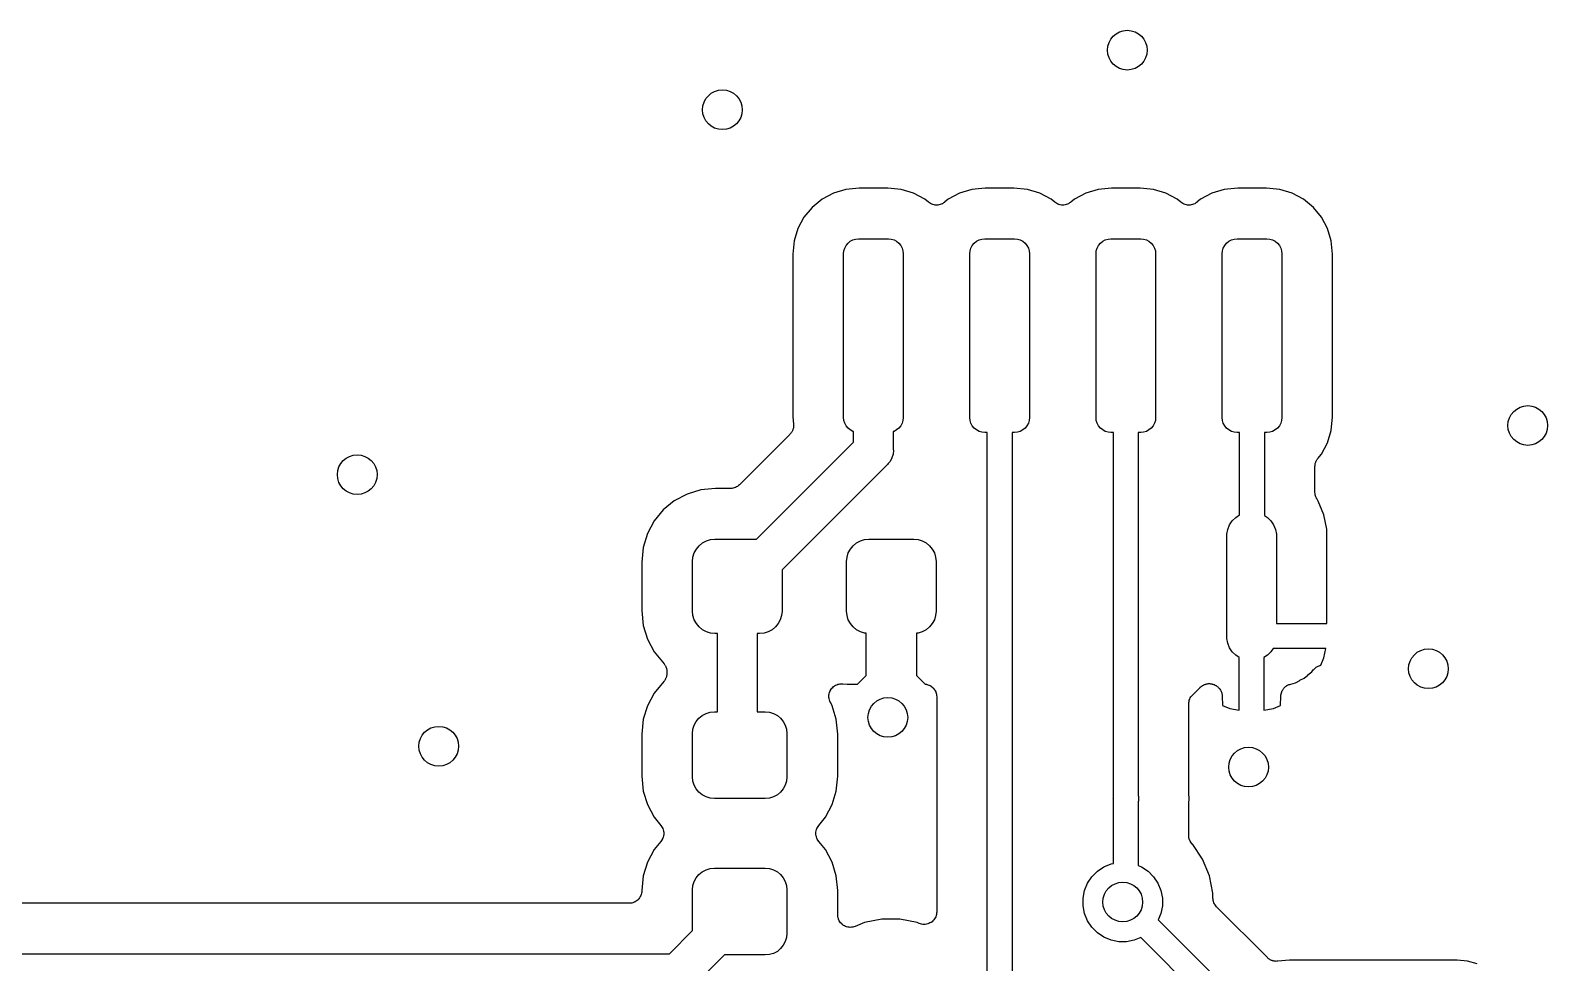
# Model space of a CAD drawing. Extents: x 103 to 213, y -152 to -90.
# Drawn here: x 164.41 to 179.68, y -133.49 to -124.1 of the extents above; entities that cross this region are included whole.
import ezdxf

# ---------------------------------------------------------------- set-up
doc = ezdxf.new("R2010")
doc.units = 0
doc.layers.add('BLACK', color=7, linetype='CONTINUOUS')

msp = doc.modelspace()

# ---------------------------------------------------------------- linework, layer by layer
at = {"layer": 'BLACK', "linetype": 'CONTINUOUS'}
for p, q in [((172.378, -125.801), (172.278, -125.883)), ((172.492, -125.74), (172.378, -125.801)), ((172.616, -125.702), (172.492, -125.74)), ((172.751, -125.689), (172.616, -125.702)), ((173.039, -125.689), (172.751, -125.689)), ((173.174, -125.702), (173.039, -125.689)), ((173.298, -125.74), (173.174, -125.702)), ((173.412, -125.801), (173.298, -125.74)), ((173.449, -125.832), (173.412, -125.801)), ((173.648, -125.801), (173.611, -125.832)), ((173.762, -125.74), (173.648, -125.801)), ((173.886, -125.702), (173.762, -125.74)), ((174.021, -125.689), (173.886, -125.702)), ((174.309, -125.689), (174.021, -125.689)), ((174.444, -125.702), (174.309, -125.689)), ((174.568, -125.74), (174.444, -125.702)), ((174.682, -125.801), (174.568, -125.74)), ((174.719, -125.832), (174.682, -125.801)), ((174.918, -125.801), (174.881, -125.832)), ((175.032, -125.74), (174.918, -125.801)), ((175.156, -125.702), (175.032, -125.74)), ((175.291, -125.689), (175.156, -125.702)), ((175.579, -125.689), (175.291, -125.689)), ((175.714, -125.702), (175.579, -125.689)), ((175.838, -125.74), (175.714, -125.702)), ((175.952, -125.801), (175.838, -125.74)), ((175.989, -125.832), (175.952, -125.801)), ((176.188, -125.801), (176.151, -125.832)), ((176.302, -125.74), (176.188, -125.801)), ((176.426, -125.702), (176.302, -125.74)), ((176.561, -125.689), (176.426, -125.702)), ((176.849, -125.689), (176.561, -125.689)), ((176.984, -125.702), (176.849, -125.689)), ((177.108, -125.74), (176.984, -125.702)), ((177.222, -125.801), (177.108, -125.74)), ((177.322, -125.883), (177.222, -125.801)), ((172.278, -125.883), (172.196, -125.983)), ((173.459, -125.838), (173.449, -125.832)), ((173.469, -125.845), (173.459, -125.838)), ((173.47, -125.845), (173.469, -125.845)), ((173.481, -125.85), (173.47, -125.845)), ((173.47, -125.845), (173.47, -125.845)), ((173.492, -125.855), (173.481, -125.85)), ((173.493, -125.855), (173.492, -125.855)), ((173.492, -125.855), (173.492, -125.855)), ((173.505, -125.857), (173.493, -125.855)), ((173.516, -125.86), (173.505, -125.857)), ((173.517, -125.86), (173.516, -125.86)), ((173.529, -125.86), (173.517, -125.86)), ((173.517, -125.86), (173.517, -125.86)), ((173.541, -125.86), (173.529, -125.86)), ((173.542, -125.86), (173.541, -125.86)), ((173.554, -125.858), (173.542, -125.86)), ((173.542, -125.86), (173.542, -125.86)), ((173.565, -125.855), (173.554, -125.858)), ((173.566, -125.855), (173.565, -125.855)), ((173.577, -125.851), (173.566, -125.855)), ((173.566, -125.855), (173.566, -125.855)), ((173.588, -125.846), (173.577, -125.851)), ((173.589, -125.846), (173.588, -125.846)), ((173.599, -125.839), (173.589, -125.846)), ((173.589, -125.846), (173.589, -125.846)), ((173.609, -125.833), (173.599, -125.839)), ((173.61, -125.832), (173.609, -125.833)), ((173.611, -125.832), (173.61, -125.832)), ((173.61, -125.832), (173.61, -125.832)), ((173.61, -125.832), (173.61, -125.832)), ((174.729, -125.838), (174.719, -125.832)), ((174.739, -125.845), (174.729, -125.838)), ((174.74, -125.845), (174.739, -125.845)), ((174.751, -125.85), (174.74, -125.845)), ((174.74, -125.845), (174.74, -125.845)), ((174.762, -125.855), (174.751, -125.85)), ((174.763, -125.855), (174.762, -125.855)), ((174.762, -125.855), (174.762, -125.855)), ((174.775, -125.857), (174.763, -125.855)), ((174.786, -125.86), (174.775, -125.857)), ((174.787, -125.86), (174.786, -125.86)), ((174.799, -125.86), (174.787, -125.86)), ((174.787, -125.86), (174.787, -125.86)), ((174.811, -125.86), (174.799, -125.86)), ((174.812, -125.86), (174.811, -125.86)), ((174.824, -125.858), (174.812, -125.86)), ((174.812, -125.86), (174.812, -125.86)), ((174.835, -125.855), (174.824, -125.858)), ((174.836, -125.855), (174.835, -125.855)), ((174.847, -125.851), (174.836, -125.855)), ((174.836, -125.855), (174.836, -125.855)), ((174.858, -125.846), (174.847, -125.851)), ((174.859, -125.846), (174.858, -125.846)), ((174.869, -125.839), (174.859, -125.846)), ((174.859, -125.846), (174.859, -125.846)), ((174.879, -125.833), (174.869, -125.839)), ((174.88, -125.832), (174.879, -125.833)), ((174.881, -125.832), (174.88, -125.832)), ((174.88, -125.832), (174.88, -125.832)), ((174.88, -125.832), (174.88, -125.832)), ((175.999, -125.838), (175.989, -125.832)), ((176.009, -125.845), (175.999, -125.838)), ((176.01, -125.845), (176.009, -125.845)), ((176.021, -125.85), (176.01, -125.845)), ((176.01, -125.845), (176.01, -125.845)), ((176.032, -125.855), (176.021, -125.85)), ((176.033, -125.855), (176.032, -125.855)), ((176.032, -125.855), (176.032, -125.855)), ((176.045, -125.857), (176.033, -125.855)), ((176.056, -125.86), (176.045, -125.857)), ((176.057, -125.86), (176.056, -125.86)), ((176.069, -125.86), (176.057, -125.86)), ((176.057, -125.86), (176.057, -125.86)), ((176.081, -125.86), (176.069, -125.86)), ((176.082, -125.86), (176.081, -125.86)), ((176.094, -125.858), (176.082, -125.86)), ((176.082, -125.86), (176.082, -125.86)), ((176.105, -125.855), (176.094, -125.858)), ((176.106, -125.855), (176.105, -125.855)), ((176.117, -125.851), (176.106, -125.855)), ((176.106, -125.855), (176.106, -125.855)), ((176.128, -125.846), (176.117, -125.851)), ((176.129, -125.846), (176.128, -125.846)), ((176.139, -125.839), (176.129, -125.846)), ((176.129, -125.846), (176.129, -125.846)), ((176.149, -125.833), (176.139, -125.839)), ((176.15, -125.832), (176.149, -125.833)), ((176.151, -125.832), (176.15, -125.832)), ((176.15, -125.832), (176.15, -125.832)), ((176.15, -125.832), (176.15, -125.832)), ((177.404, -125.983), (177.322, -125.883)), ((172.135, -126.097), (172.097, -126.221)), ((172.196, -125.983), (172.135, -126.097)), ((177.465, -126.097), (177.404, -125.983)), ((177.503, -126.221), (177.465, -126.097)), ((172.097, -126.221), (172.084, -126.356)), ((172.606, -126.293), (172.62, -126.267)), ((172.62, -126.267), (172.639, -126.244)), ((172.639, -126.244), (172.662, -126.225)), ((172.662, -126.225), (172.688, -126.211)), ((172.688, -126.211), (172.716, -126.203)), ((172.716, -126.203), (172.745, -126.2)), ((172.745, -126.2), (173.045, -126.2)), ((173.045, -126.2), (173.074, -126.203)), ((173.074, -126.203), (173.102, -126.211)), ((173.102, -126.211), (173.128, -126.225)), ((173.128, -126.225), (173.151, -126.244)), ((173.151, -126.244), (173.17, -126.267)), ((173.17, -126.267), (173.184, -126.293)), ((173.876, -126.293), (173.89, -126.267)), ((173.89, -126.267), (173.909, -126.244)), ((173.909, -126.244), (173.932, -126.225)), ((173.932, -126.225), (173.958, -126.211)), ((173.958, -126.211), (173.986, -126.203)), ((173.986, -126.203), (174.015, -126.2)), ((174.015, -126.2), (174.315, -126.2)), ((174.315, -126.2), (174.344, -126.203)), ((174.344, -126.203), (174.372, -126.211)), ((174.372, -126.211), (174.398, -126.225)), ((174.398, -126.225), (174.421, -126.244)), ((174.421, -126.244), (174.44, -126.267)), ((174.44, -126.267), (174.454, -126.293)), ((175.146, -126.293), (175.16, -126.267)), ((175.16, -126.267), (175.179, -126.244)), ((175.179, -126.244), (175.202, -126.225)), ((175.202, -126.225), (175.228, -126.211)), ((175.228, -126.211), (175.256, -126.203)), ((175.256, -126.203), (175.285, -126.2)), ((175.285, -126.2), (175.585, -126.2)), ((175.585, -126.2), (175.614, -126.203)), ((175.614, -126.203), (175.642, -126.211)), ((175.642, -126.211), (175.668, -126.225)), ((175.668, -126.225), (175.691, -126.244)), ((175.691, -126.244), (175.71, -126.267)), ((175.71, -126.267), (175.724, -126.293)), ((176.416, -126.293), (176.43, -126.267)), ((176.43, -126.267), (176.449, -126.244)), ((176.449, -126.244), (176.472, -126.225)), ((176.472, -126.225), (176.498, -126.211)), ((176.498, -126.211), (176.526, -126.203)), ((176.526, -126.203), (176.555, -126.2)), ((176.555, -126.2), (176.855, -126.2)), ((176.855, -126.2), (176.884, -126.203)), ((176.884, -126.203), (176.912, -126.211)), ((176.912, -126.211), (176.938, -126.225)), ((176.938, -126.225), (176.961, -126.244)), ((176.961, -126.244), (176.98, -126.267)), ((176.98, -126.267), (176.994, -126.293)), ((177.516, -126.356), (177.503, -126.221)), ((172.084, -126.356), (172.084, -127.994)), ((172.595, -126.35), (172.598, -126.321)), ((172.595, -128), (172.595, -126.35)), ((172.598, -126.321), (172.606, -126.293)), ((173.184, -126.293), (173.192, -126.321)), ((173.192, -126.321), (173.195, -126.35)), ((173.195, -126.35), (173.195, -128)), ((173.865, -126.35), (173.868, -126.321)), ((173.865, -128), (173.865, -126.35)), ((173.868, -126.321), (173.876, -126.293)), ((174.454, -126.293), (174.462, -126.321)), ((174.462, -126.321), (174.465, -126.35)), ((174.465, -126.35), (174.465, -128)), ((175.135, -126.35), (175.138, -126.321)), ((175.135, -128), (175.135, -126.35)), ((175.138, -126.321), (175.146, -126.293)), ((175.724, -126.293), (175.732, -126.321)), ((175.732, -126.321), (175.735, -126.35)), ((175.735, -126.35), (175.735, -128)), ((176.405, -126.35), (176.408, -126.321)), ((176.405, -128), (176.405, -126.35)), ((176.408, -126.321), (176.416, -126.293)), ((176.994, -126.293), (177.002, -126.321)), ((177.002, -126.321), (177.005, -126.35)), ((177.005, -126.35), (177.005, -128)), ((177.516, -127.994), (177.516, -126.356)), ((172.084, -127.994), (172.091, -128.067)), ((172.087, -128.111), (172.086, -128.118)), ((172.089, -128.104), (172.087, -128.111)), ((172.09, -128.099), (172.089, -128.104)), ((172.091, -128.093), (172.09, -128.099)), ((172.091, -128.067), (172.091, -128.069)), ((172.091, -128.069), (172.091, -128.074)), ((172.091, -128.074), (172.092, -128.08)), ((172.092, -128.08), (172.091, -128.087)), ((172.091, -128.087), (172.091, -128.093)), ((172.598, -128.029), (172.595, -128)), ((172.606, -128.057), (172.598, -128.029)), ((172.62, -128.083), (172.606, -128.057)), ((172.639, -128.106), (172.62, -128.083)), ((172.662, -128.125), (172.639, -128.106)), ((173.151, -128.106), (173.128, -128.125)), ((173.17, -128.083), (173.151, -128.106)), ((173.184, -128.057), (173.17, -128.083)), ((173.192, -128.029), (173.184, -128.057)), ((173.195, -128), (173.192, -128.029)), ((173.868, -128.029), (173.865, -128)), ((173.876, -128.057), (173.868, -128.029)), ((173.89, -128.083), (173.876, -128.057)), ((173.909, -128.106), (173.89, -128.083)), ((173.932, -128.125), (173.909, -128.106)), ((174.421, -128.106), (174.398, -128.125)), ((174.44, -128.083), (174.421, -128.106)), ((174.454, -128.057), (174.44, -128.083)), ((174.462, -128.029), (174.454, -128.057)), ((174.465, -128), (174.462, -128.029)), ((175.138, -128.029), (175.135, -128)), ((175.146, -128.057), (175.138, -128.029)), ((175.16, -128.083), (175.146, -128.057)), ((175.179, -128.106), (175.16, -128.083)), ((175.202, -128.125), (175.179, -128.106)), ((175.691, -128.106), (175.668, -128.125)), ((175.71, -128.083), (175.691, -128.106)), ((175.724, -128.057), (175.71, -128.083)), ((175.732, -128.029), (175.724, -128.057)), ((175.735, -128), (175.732, -128.029)), ((176.408, -128.029), (176.405, -128)), ((176.416, -128.057), (176.408, -128.029)), ((176.43, -128.083), (176.416, -128.057)), ((176.449, -128.106), (176.43, -128.083)), ((176.472, -128.125), (176.449, -128.106)), ((176.961, -128.106), (176.938, -128.125)), ((176.98, -128.083), (176.961, -128.106)), ((176.994, -128.057), (176.98, -128.083)), ((177.002, -128.029), (176.994, -128.057)), ((177.005, -128), (177.002, -128.029)), ((177.503, -128.129), (177.516, -127.994)), ((172.055, -128.169), (171.547, -128.677)), ((171.717, -129.225), (172.695, -128.247)), ((172.058, -128.165), (172.055, -128.169)), ((172.062, -128.161), (172.058, -128.165)), ((172.066, -128.155), (172.062, -128.161)), ((172.07, -128.15), (172.066, -128.155)), ((172.073, -128.145), (172.07, -128.15)), ((172.076, -128.141), (172.073, -128.145)), ((172.079, -128.134), (172.076, -128.141)), ((172.082, -128.128), (172.079, -128.134)), ((172.084, -128.123), (172.082, -128.128)), ((172.086, -128.118), (172.084, -128.123)), ((172.688, -128.139), (172.662, -128.125)), ((172.695, -128.141), (172.688, -128.139)), ((172.695, -128.247), (172.695, -128.141)), ((173.102, -128.139), (173.095, -128.141)), ((173.095, -128.141), (173.095, -128.32)), ((173.128, -128.125), (173.102, -128.139)), ((173.958, -128.139), (173.932, -128.125)), ((173.986, -128.147), (173.958, -128.139)), ((174.015, -128.15), (173.986, -128.147)), ((174.04, -128.15), (174.015, -128.15)), ((174.04, -134.063), (174.04, -128.15)), ((174.315, -128.15), (174.29, -128.15)), ((174.29, -128.15), (174.29, -134.063)), ((174.344, -128.147), (174.315, -128.15)), ((174.372, -128.139), (174.344, -128.147)), ((174.398, -128.125), (174.372, -128.139)), ((175.228, -128.139), (175.202, -128.125)), ((175.256, -128.147), (175.228, -128.139)), ((175.285, -128.15), (175.256, -128.147)), ((175.31, -128.15), (175.285, -128.15)), ((175.31, -131.829), (175.31, -128.15)), ((175.585, -128.15), (175.56, -128.15)), ((175.56, -128.15), (175.56, -131.811)), ((175.614, -128.147), (175.585, -128.15)), ((175.642, -128.139), (175.614, -128.147)), ((175.668, -128.125), (175.642, -128.139)), ((176.498, -128.139), (176.472, -128.125)), ((176.526, -128.147), (176.498, -128.139)), ((176.555, -128.15), (176.526, -128.147)), ((176.58, -128.15), (176.555, -128.15)), ((176.58, -128.98), (176.58, -128.15)), ((176.855, -128.15), (176.83, -128.15)), ((176.83, -128.15), (176.83, -128.986)), ((176.884, -128.147), (176.855, -128.15)), ((176.912, -128.139), (176.884, -128.147)), ((176.938, -128.125), (176.912, -128.139)), ((177.404, -128.367), (177.465, -128.253)), ((177.465, -128.253), (177.503, -128.129)), ((173.081, -128.407), (173.062, -128.442)), ((173.092, -128.369), (173.081, -128.407)), ((173.096, -128.33), (173.092, -128.369)), ((173.095, -128.32), (173.096, -128.33)), ((177.364, -128.417), (177.367, -128.412)), ((177.367, -128.412), (177.404, -128.367)), ((173.029, -128.478), (171.975, -129.533)), ((173.037, -128.472), (173.029, -128.478)), ((173.044, -128.463), (173.037, -128.472)), ((173.062, -128.442), (173.044, -128.463)), ((177.338, -128.491), (177.339, -128.486)), ((177.338, -128.493), (177.338, -128.491)), ((177.338, -128.752), (177.338, -128.493)), ((177.339, -128.48), (177.34, -128.473)), ((177.339, -128.486), (177.339, -128.48)), ((177.34, -128.473), (177.341, -128.467)), ((177.341, -128.467), (177.342, -128.461)), ((177.342, -128.461), (177.344, -128.456)), ((177.344, -128.456), (177.346, -128.45)), ((177.346, -128.45), (177.348, -128.443)), ((177.348, -128.443), (177.351, -128.438)), ((177.351, -128.438), (177.353, -128.433)), ((177.353, -128.433), (177.357, -128.427)), ((177.357, -128.427), (177.36, -128.421)), ((177.36, -128.421), (177.364, -128.417)), ((171.306, -128.714), (171.157, -128.729)), ((171.457, -128.714), (171.306, -128.714)), ((171.469, -128.713), (171.457, -128.714)), ((171.481, -128.712), (171.469, -128.713)), ((171.482, -128.712), (171.481, -128.712)), ((171.481, -128.712), (171.481, -128.712)), ((171.493, -128.708), (171.482, -128.712)), ((171.504, -128.705), (171.493, -128.708)), ((171.505, -128.705), (171.504, -128.705)), ((171.506, -128.704), (171.505, -128.705)), ((171.516, -128.699), (171.506, -128.704)), ((171.526, -128.693), (171.516, -128.699)), ((171.527, -128.693), (171.526, -128.693)), ((171.537, -128.685), (171.527, -128.693)), ((171.527, -128.693), (171.527, -128.693)), ((171.546, -128.678), (171.537, -128.685)), ((171.547, -128.677), (171.546, -128.678)), ((171.547, -128.677), (171.547, -128.677)), ((171.547, -128.677), (171.547, -128.677)), ((171.547, -128.677), (171.547, -128.677)), ((170.891, -128.838), (170.78, -128.93)), ((171.019, -128.771), (170.891, -128.838)), ((171.157, -128.729), (171.019, -128.771)), ((177.339, -128.764), (177.338, -128.752)), ((177.34, -128.775), (177.339, -128.764)), ((177.34, -128.776), (177.34, -128.775)), ((177.34, -128.777), (177.34, -128.776)), ((177.344, -128.788), (177.34, -128.777)), ((177.347, -128.799), (177.344, -128.788)), ((177.347, -128.8), (177.347, -128.799)), ((177.348, -128.8), (177.347, -128.8)), ((177.353, -128.811), (177.348, -128.8)), ((177.358, -128.821), (177.353, -128.811)), ((177.359, -128.822), (177.358, -128.821)), ((177.359, -128.823), (177.359, -128.822)), ((177.359, -128.822), (177.359, -128.822)), ((177.359, -128.822), (177.359, -128.822)), ((177.372, -128.841), (177.359, -128.823)), ((177.429, -128.979), (177.372, -128.841)), ((170.78, -128.93), (170.688, -129.041)), ((176.506, -129.041), (176.541, -129.006)), ((176.541, -129.006), (176.58, -128.98)), ((176.83, -128.986), (176.859, -129.006)), ((176.859, -129.006), (176.894, -129.041)), ((177.458, -129.125), (177.429, -128.979)), ((170.621, -129.169), (170.579, -129.307)), ((170.688, -129.041), (170.621, -129.169)), ((176.45, -129.175), (176.46, -129.127)), ((176.45, -130.225), (176.45, -129.175)), ((176.46, -129.127), (176.478, -129.082)), ((176.478, -129.082), (176.506, -129.041)), ((176.894, -129.041), (176.922, -129.082)), ((176.922, -129.082), (176.94, -129.127)), ((176.94, -129.127), (176.95, -129.175)), ((176.95, -129.175), (176.95, -130.075)), ((177.458, -130.075), (177.458, -129.125)), ((170.579, -129.307), (170.564, -129.456)), ((171.092, -129.364), (171.113, -129.325)), ((171.113, -129.325), (171.141, -129.291)), ((171.141, -129.291), (171.175, -129.263)), ((171.175, -129.263), (171.214, -129.242)), ((171.214, -129.242), (171.256, -129.229)), ((171.256, -129.229), (171.3, -129.225)), ((171.3, -129.225), (171.717, -129.225)), ((172.642, -129.364), (172.663, -129.325)), ((172.663, -129.325), (172.691, -129.291)), ((172.691, -129.291), (172.725, -129.263)), ((172.725, -129.263), (172.764, -129.242)), ((172.764, -129.242), (172.806, -129.229)), ((172.806, -129.229), (172.85, -129.225)), ((172.85, -129.225), (173.3, -129.225)), ((173.3, -129.225), (173.344, -129.229)), ((173.344, -129.229), (173.386, -129.242)), ((173.386, -129.242), (173.425, -129.263)), ((173.425, -129.263), (173.459, -129.291)), ((173.459, -129.291), (173.487, -129.325)), ((173.487, -129.325), (173.508, -129.364)), ((170.564, -129.456), (170.564, -129.944)), ((171.075, -129.45), (171.079, -129.406)), ((171.075, -129.95), (171.075, -129.45)), ((171.079, -129.406), (171.092, -129.364)), ((172.625, -129.45), (172.629, -129.406)), ((172.625, -129.95), (172.625, -129.45)), ((172.629, -129.406), (172.642, -129.364)), ((173.508, -129.364), (173.521, -129.406)), ((173.521, -129.406), (173.525, -129.45)), ((173.525, -129.45), (173.525, -129.95)), ((171.975, -129.533), (171.975, -129.95)), ((170.564, -129.944), (170.579, -130.093)), ((170.579, -130.093), (170.621, -130.231)), ((171.079, -129.994), (171.075, -129.95)), ((171.092, -130.036), (171.079, -129.994)), ((171.113, -130.075), (171.092, -130.036)), ((171.141, -130.109), (171.113, -130.075)), ((171.937, -130.075), (171.909, -130.109)), ((171.958, -130.036), (171.937, -130.075)), ((171.971, -129.994), (171.958, -130.036)), ((171.975, -129.95), (171.971, -129.994)), ((172.629, -129.994), (172.625, -129.95)), ((172.642, -130.036), (172.629, -129.994)), ((172.663, -130.075), (172.642, -130.036)), ((172.691, -130.109), (172.663, -130.075)), ((173.487, -130.075), (173.459, -130.109)), ((173.508, -130.036), (173.487, -130.075)), ((173.521, -129.994), (173.508, -130.036)), ((173.525, -129.95), (173.521, -129.994)), ((176.95, -130.075), (177.458, -130.075)), ((170.621, -130.231), (170.688, -130.359)), ((171.175, -130.137), (171.141, -130.109)), ((171.214, -130.158), (171.175, -130.137)), ((171.256, -130.171), (171.214, -130.158)), ((171.3, -130.175), (171.256, -130.171)), ((171.325, -130.175), (171.3, -130.175)), ((171.325, -130.963), (171.325, -130.175)), ((171.75, -130.175), (171.725, -130.175)), ((171.725, -130.175), (171.725, -130.963)), ((171.794, -130.171), (171.75, -130.175)), ((171.836, -130.158), (171.794, -130.171)), ((171.875, -130.137), (171.836, -130.158)), ((171.909, -130.109), (171.875, -130.137)), ((172.725, -130.137), (172.691, -130.109)), ((172.764, -130.158), (172.725, -130.137)), ((172.806, -130.171), (172.764, -130.158)), ((172.821, -130.172), (172.806, -130.171)), ((172.821, -130.599), (172.821, -130.172)), ((173.344, -130.171), (173.329, -130.172)), ((173.329, -130.172), (173.329, -130.599)), ((173.386, -130.158), (173.344, -130.171)), ((173.425, -130.137), (173.386, -130.158)), ((173.459, -130.109), (173.425, -130.137)), ((176.46, -130.273), (176.45, -130.225)), ((170.688, -130.359), (170.788, -130.48)), ((176.478, -130.318), (176.46, -130.273)), ((176.506, -130.359), (176.478, -130.318)), ((176.541, -130.394), (176.506, -130.359)), ((176.575, -130.417), (176.541, -130.394)), ((176.859, -130.394), (176.825, -130.417)), ((176.894, -130.359), (176.859, -130.394)), ((176.917, -130.325), (176.894, -130.359)), ((177.448, -130.325), (176.917, -130.325)), ((177.429, -130.42), (177.448, -130.325)), ((170.788, -130.48), (170.788, -130.48)), ((170.788, -130.48), (170.789, -130.481)), ((170.789, -130.481), (170.792, -130.486)), ((170.792, -130.486), (170.796, -130.49)), ((170.796, -130.49), (170.799, -130.496)), ((170.799, -130.496), (170.803, -130.502)), ((170.803, -130.502), (170.805, -130.507)), ((170.805, -130.507), (170.807, -130.512)), ((170.807, -130.512), (170.809, -130.519)), ((170.809, -130.519), (170.812, -130.525)), ((170.812, -130.525), (170.813, -130.53)), ((170.813, -130.53), (170.815, -130.536)), ((170.815, -130.536), (170.815, -130.543)), ((170.815, -130.543), (170.816, -130.549)), ((170.816, -130.549), (170.816, -130.555)), ((176.575, -130.948), (176.575, -130.417)), ((176.825, -130.417), (176.825, -130.948)), ((177.306, -130.561), (177.325, -130.539)), ((177.325, -130.539), (177.326, -130.537)), ((177.326, -130.537), (177.329, -130.534)), ((177.329, -130.534), (177.332, -130.531)), ((177.332, -130.531), (177.338, -130.526)), ((177.338, -130.526), (177.344, -130.52)), ((177.344, -130.52), (177.348, -130.518)), ((177.348, -130.518), (177.351, -130.515)), ((177.351, -130.515), (177.358, -130.511)), ((177.358, -130.511), (177.365, -130.507)), ((177.365, -130.507), (177.369, -130.505)), ((177.369, -130.505), (177.372, -130.503)), ((177.372, -130.503), (177.38, -130.501)), ((177.38, -130.501), (177.388, -130.497)), ((177.388, -130.497), (177.392, -130.497)), ((177.392, -130.497), (177.396, -130.495)), ((177.396, -130.495), (177.398, -130.495)), ((177.398, -130.495), (177.429, -130.42)), ((170.784, -130.658), (170.687, -130.776)), ((170.788, -130.654), (170.784, -130.658)), ((170.791, -130.65), (170.788, -130.654)), ((170.795, -130.645), (170.791, -130.65)), ((170.798, -130.639), (170.795, -130.645)), ((170.802, -130.634), (170.798, -130.639)), ((170.804, -130.629), (170.802, -130.634)), ((170.807, -130.624), (170.804, -130.629)), ((170.809, -130.617), (170.807, -130.624)), ((170.811, -130.611), (170.809, -130.617)), ((170.813, -130.605), (170.811, -130.611)), ((170.814, -130.6), (170.813, -130.605)), ((170.815, -130.593), (170.814, -130.6)), ((170.816, -130.587), (170.815, -130.593)), ((170.816, -130.555), (170.817, -130.561)), ((170.817, -130.575), (170.816, -130.581)), ((170.816, -130.581), (170.816, -130.587)), ((170.817, -130.561), (170.817, -130.574)), ((170.817, -130.574), (170.817, -130.575)), ((172.494, -130.709), (172.504, -130.703)), ((172.504, -130.703), (172.514, -130.696)), ((172.514, -130.696), (172.514, -130.696)), ((172.514, -130.696), (172.515, -130.696)), ((172.515, -130.696), (172.526, -130.691)), ((172.526, -130.691), (172.537, -130.686)), ((172.537, -130.686), (172.549, -130.684)), ((172.537, -130.686), (172.537, -130.686)), ((172.537, -130.686), (172.537, -130.686)), ((172.549, -130.684), (172.561, -130.682)), ((172.561, -130.682), (172.562, -130.682)), ((172.562, -130.682), (172.562, -130.682)), ((172.562, -130.682), (172.574, -130.682)), ((172.574, -130.682), (172.586, -130.682)), ((172.586, -130.682), (172.63, -130.686)), ((172.63, -130.686), (172.736, -130.684)), ((172.736, -130.684), (172.821, -130.599)), ((173.329, -130.599), (173.415, -130.685)), ((173.415, -130.685), (173.42, -130.685)), ((173.42, -130.685), (173.431, -130.686)), ((173.431, -130.686), (173.432, -130.687)), ((173.432, -130.687), (173.434, -130.687)), ((173.434, -130.687), (173.444, -130.691)), ((173.444, -130.691), (173.454, -130.694)), ((173.454, -130.694), (173.456, -130.695)), ((173.456, -130.695), (173.457, -130.695)), ((173.457, -130.695), (173.467, -130.7)), ((173.467, -130.7), (173.476, -130.706)), ((173.476, -130.706), (173.477, -130.707)), ((176.194, -130.707), (176.199, -130.704)), ((176.199, -130.704), (176.204, -130.7)), ((176.204, -130.7), (176.209, -130.697)), ((176.209, -130.697), (176.215, -130.694)), ((176.215, -130.694), (176.22, -130.692)), ((176.22, -130.692), (176.226, -130.689)), ((176.226, -130.689), (176.232, -130.687)), ((176.232, -130.687), (176.238, -130.685)), ((176.238, -130.685), (176.244, -130.684)), ((176.244, -130.684), (176.249, -130.682)), ((176.249, -130.682), (176.256, -130.681)), ((176.256, -130.681), (176.262, -130.68)), ((176.262, -130.68), (176.268, -130.68)), ((176.268, -130.68), (176.274, -130.68)), ((176.274, -130.68), (176.281, -130.68)), ((176.281, -130.68), (176.287, -130.681)), ((176.287, -130.681), (176.293, -130.682)), ((176.293, -130.682), (176.299, -130.682)), ((176.299, -130.682), (176.305, -130.684)), ((176.305, -130.684), (176.311, -130.686)), ((176.311, -130.686), (176.316, -130.687)), ((176.316, -130.687), (176.318, -130.688)), ((176.318, -130.688), (176.321, -130.689)), ((176.321, -130.689), (176.325, -130.69)), ((176.325, -130.69), (176.333, -130.694)), ((176.333, -130.694), (176.341, -130.698)), ((176.341, -130.698), (176.344, -130.7)), ((176.344, -130.7), (176.347, -130.702)), ((176.347, -130.702), (176.354, -130.707)), ((177.042, -130.71), (177.048, -130.705)), ((177.048, -130.705), (177.055, -130.7)), ((177.055, -130.7), (177.059, -130.699)), ((177.059, -130.699), (177.062, -130.696)), ((177.062, -130.696), (177.07, -130.693)), ((177.07, -130.693), (177.077, -130.689)), ((177.077, -130.689), (177.081, -130.688)), ((177.081, -130.688), (177.085, -130.687)), ((177.085, -130.687), (177.094, -130.684)), ((177.094, -130.684), (177.095, -130.684)), ((177.095, -130.684), (177.142, -130.67)), ((177.095, -130.684), (177.095, -130.684)), ((177.142, -130.67), (177.185, -130.647)), ((177.185, -130.647), (177.186, -130.646)), ((177.186, -130.646), (177.229, -130.624)), ((177.186, -130.646), (177.186, -130.646)), ((177.229, -130.624), (177.267, -130.593)), ((177.267, -130.593), (177.268, -130.592)), ((177.268, -130.592), (177.306, -130.561)), ((177.268, -130.592), (177.268, -130.592)), ((170.687, -130.776), (170.62, -130.902)), ((172.447, -130.794), (172.45, -130.782)), ((172.447, -130.795), (172.447, -130.794)), ((172.447, -130.794), (172.447, -130.794)), ((172.447, -130.807), (172.447, -130.795)), ((172.447, -130.819), (172.447, -130.807)), ((172.449, -130.831), (172.447, -130.819)), ((172.447, -130.819), (172.447, -130.819)), ((172.447, -130.819), (172.447, -130.819)), ((172.452, -130.843), (172.449, -130.831)), ((172.45, -130.782), (172.452, -130.77)), ((172.452, -130.77), (172.457, -130.759)), ((172.452, -130.77), (172.452, -130.77)), ((172.452, -130.77), (172.452, -130.77)), ((172.452, -130.844), (172.452, -130.843)), ((172.456, -130.855), (172.452, -130.844)), ((172.452, -130.844), (172.452, -130.844)), ((172.461, -130.866), (172.456, -130.855)), ((172.457, -130.759), (172.462, -130.748)), ((172.462, -130.747), (172.469, -130.737)), ((172.462, -130.748), (172.462, -130.747)), ((172.462, -130.747), (172.462, -130.747)), ((172.469, -130.737), (172.476, -130.727)), ((172.476, -130.727), (172.485, -130.718)), ((172.476, -130.727), (172.476, -130.727)), ((172.476, -130.727), (172.476, -130.727)), ((172.485, -130.718), (172.493, -130.71)), ((172.493, -130.71), (172.494, -130.709)), ((172.494, -130.709), (172.494, -130.709)), ((173.477, -130.707), (173.479, -130.707)), ((173.479, -130.707), (173.487, -130.714)), ((173.487, -130.714), (173.495, -130.721)), ((173.495, -130.721), (173.496, -130.723)), ((173.496, -130.723), (173.497, -130.724)), ((173.497, -130.724), (173.504, -130.732)), ((173.504, -130.732), (173.511, -130.741)), ((173.511, -130.741), (173.512, -130.742)), ((173.512, -130.742), (173.513, -130.743)), ((173.513, -130.743), (173.517, -130.753)), ((173.517, -130.753), (173.522, -130.762)), ((173.522, -130.762), (173.523, -130.764)), ((173.523, -130.764), (173.524, -130.765)), ((173.524, -130.765), (173.526, -130.776)), ((173.526, -130.776), (173.53, -130.786)), ((173.53, -130.786), (173.53, -130.788)), ((173.53, -130.788), (173.53, -130.789)), ((173.53, -130.789), (173.531, -130.8)), ((173.531, -130.8), (173.532, -130.811)), ((173.532, -130.811), (173.532, -132.978)), ((176.071, -130.858), (176.074, -130.847)), ((176.071, -130.859), (176.071, -130.858)), ((176.071, -130.86), (176.071, -130.859)), ((176.074, -130.847), (176.078, -130.836)), ((176.078, -130.835), (176.084, -130.824)), ((176.078, -130.836), (176.078, -130.835)), ((176.078, -130.835), (176.078, -130.835)), ((176.084, -130.824), (176.089, -130.814)), ((176.089, -130.814), (176.09, -130.813)), ((176.09, -130.813), (176.098, -130.804)), ((176.09, -130.813), (176.09, -130.813)), ((176.098, -130.804), (176.105, -130.795)), ((176.105, -130.795), (176.183, -130.717)), ((176.183, -130.717), (176.184, -130.716)), ((176.184, -130.716), (176.189, -130.712)), ((176.189, -130.712), (176.194, -130.707)), ((176.354, -130.707), (176.361, -130.712)), ((176.361, -130.712), (176.363, -130.715)), ((176.363, -130.715), (176.366, -130.717)), ((176.366, -130.717), (176.372, -130.724)), ((176.372, -130.724), (176.378, -130.73)), ((176.378, -130.73), (176.38, -130.733)), ((176.38, -130.733), (176.382, -130.736)), ((176.382, -130.736), (176.387, -130.744)), ((176.387, -130.744), (176.391, -130.751)), ((176.391, -130.751), (176.393, -130.754)), ((176.393, -130.754), (176.394, -130.758)), ((176.394, -130.758), (176.397, -130.766)), ((176.397, -130.766), (176.4, -130.774)), ((176.4, -130.774), (176.401, -130.778)), ((176.401, -130.778), (176.402, -130.781)), ((176.402, -130.781), (176.403, -130.79)), ((176.403, -130.79), (176.405, -130.799)), ((176.405, -130.799), (176.405, -130.802)), ((176.405, -130.802), (176.405, -130.806)), ((176.405, -130.806), (176.407, -130.899)), ((176.993, -130.899), (176.995, -130.806)), ((176.995, -130.804), (176.996, -130.799)), ((176.995, -130.806), (176.995, -130.804)), ((176.996, -130.795), (176.997, -130.787)), ((176.996, -130.799), (176.996, -130.795)), ((176.997, -130.787), (176.998, -130.779)), ((176.998, -130.779), (177, -130.775)), ((177, -130.775), (177.001, -130.771)), ((177.001, -130.771), (177.004, -130.763)), ((177.004, -130.763), (177.006, -130.756)), ((177.006, -130.756), (177.009, -130.752)), ((177.009, -130.752), (177.01, -130.748)), ((177.01, -130.748), (177.015, -130.741)), ((177.015, -130.741), (177.019, -130.734)), ((177.019, -130.734), (177.022, -130.731)), ((177.022, -130.731), (177.024, -130.727)), ((177.024, -130.727), (177.03, -130.722)), ((177.03, -130.722), (177.035, -130.716)), ((177.035, -130.716), (177.039, -130.713)), ((177.039, -130.713), (177.042, -130.71)), ((170.62, -130.902), (170.579, -131.039)), ((171.139, -131.027), (171.172, -130.999)), ((171.172, -130.999), (171.21, -130.979)), ((171.21, -130.979), (171.251, -130.967)), ((171.251, -130.967), (171.294, -130.963)), ((171.294, -130.963), (171.325, -130.963)), ((171.725, -130.963), (171.806, -130.963)), ((171.806, -130.963), (171.849, -130.967)), ((171.849, -130.967), (171.89, -130.979)), ((171.89, -130.979), (171.928, -130.999)), ((171.928, -130.999), (171.961, -131.027)), ((172.461, -130.867), (172.461, -130.866)), ((172.462, -130.868), (172.461, -130.867)), ((172.461, -130.867), (172.461, -130.867)), ((172.461, -130.867), (172.461, -130.867)), ((172.48, -130.902), (172.462, -130.868)), ((172.521, -131.039), (172.48, -130.902)), ((176.068, -130.883), (176.069, -130.871)), ((176.068, -130.884), (176.068, -130.883)), ((176.068, -130.885), (176.068, -130.884)), ((176.068, -130.884), (176.068, -130.884)), ((176.068, -130.884), (176.068, -130.884)), ((176.068, -131.775), (176.068, -130.885)), ((176.069, -130.871), (176.071, -130.86)), ((176.407, -130.899), (176.48, -130.929)), ((176.48, -130.929), (176.575, -130.948)), ((176.825, -130.948), (176.922, -130.929)), ((176.922, -130.929), (176.993, -130.899)), ((170.579, -131.039), (170.564, -131.187)), ((171.075, -131.181), (171.079, -131.139)), ((171.079, -131.139), (171.092, -131.098)), ((171.092, -131.098), (171.112, -131.06)), ((171.112, -131.06), (171.139, -131.027)), ((171.961, -131.027), (171.988, -131.06)), ((171.988, -131.06), (172.008, -131.098)), ((172.008, -131.098), (172.021, -131.139)), ((172.021, -131.139), (172.025, -131.181)), ((172.536, -131.187), (172.521, -131.039)), ((170.564, -131.187), (170.564, -131.613)), ((171.075, -131.619), (171.075, -131.181)), ((172.025, -131.181), (172.025, -131.619)), ((172.536, -131.613), (172.536, -131.187)), ((170.564, -131.613), (170.579, -131.761)), ((171.079, -131.661), (171.075, -131.619)), ((172.025, -131.619), (172.021, -131.661)), ((172.521, -131.761), (172.536, -131.613)), ((170.579, -131.761), (170.62, -131.898)), ((171.092, -131.702), (171.079, -131.661)), ((171.112, -131.74), (171.092, -131.702)), ((171.139, -131.773), (171.112, -131.74)), ((171.172, -131.801), (171.139, -131.773)), ((171.961, -131.773), (171.928, -131.801)), ((171.988, -131.74), (171.961, -131.773)), ((172.008, -131.702), (171.988, -131.74)), ((172.021, -131.661), (172.008, -131.702)), ((172.48, -131.898), (172.521, -131.761)), ((176.069, -131.78), (176.068, -131.775)), ((170.62, -131.898), (170.687, -132.024)), ((171.21, -131.821), (171.172, -131.801)), ((171.251, -131.833), (171.21, -131.821)), ((171.294, -131.838), (171.251, -131.833)), ((171.806, -131.838), (171.294, -131.838)), ((171.849, -131.833), (171.806, -131.838)), ((171.89, -131.821), (171.849, -131.833)), ((171.928, -131.801), (171.89, -131.821)), ((172.413, -132.024), (172.48, -131.898)), ((175.309, -131.835), (175.31, -131.829)), ((175.31, -131.841), (175.309, -131.835)), ((175.31, -131.829), (175.31, -131.829)), ((175.31, -131.829), (175.31, -131.829)), ((175.31, -132.49), (175.31, -131.841)), ((175.56, -131.811), (175.561, -131.813)), ((175.561, -131.862), (175.56, -131.864)), ((175.56, -131.864), (175.56, -132.511)), ((175.561, -131.813), (175.563, -131.838)), ((175.563, -131.838), (175.561, -131.862)), ((176.068, -131.785), (176.069, -131.78)), ((176.069, -131.787), (176.068, -131.785)), ((176.068, -131.898), (176.069, -131.893)), ((176.068, -131.9), (176.068, -131.898)), ((176.068, -132.206), (176.068, -131.9)), ((176.074, -131.838), (176.069, -131.787)), ((176.069, -131.888), (176.074, -131.838)), ((176.069, -131.893), (176.069, -131.888)), ((170.687, -132.024), (170.756, -132.107)), ((172.344, -132.107), (172.413, -132.024)), ((170.756, -132.107), (170.756, -132.108)), ((170.756, -132.108), (170.756, -132.108)), ((170.756, -132.108), (170.756, -132.108)), ((170.756, -132.108), (170.757, -132.108)), ((170.757, -132.108), (170.763, -132.118)), ((170.763, -132.118), (170.77, -132.128)), ((170.77, -132.128), (170.77, -132.129)), ((170.77, -132.129), (170.77, -132.129)), ((170.77, -132.129), (170.775, -132.14)), ((170.779, -132.226), (170.774, -132.237)), ((170.775, -132.14), (170.779, -132.151)), ((170.779, -132.151), (170.779, -132.152)), ((170.779, -132.152), (170.779, -132.152)), ((170.779, -132.152), (170.782, -132.164)), ((170.781, -132.213), (170.779, -132.225)), ((170.779, -132.225), (170.779, -132.225)), ((170.779, -132.225), (170.779, -132.226)), ((170.784, -132.201), (170.781, -132.213)), ((170.782, -132.164), (170.784, -132.175)), ((170.784, -132.175), (170.784, -132.176)), ((170.784, -132.176), (170.784, -132.176)), ((170.784, -132.176), (170.784, -132.188)), ((170.784, -132.188), (170.784, -132.2)), ((170.784, -132.2), (170.784, -132.201)), ((170.784, -132.201), (170.784, -132.201)), ((172.316, -132.174), (172.319, -132.162)), ((172.316, -132.175), (172.316, -132.174)), ((172.316, -132.174), (172.316, -132.174)), ((172.316, -132.187), (172.316, -132.175)), ((172.316, -132.199), (172.316, -132.187)), ((172.316, -132.2), (172.316, -132.199)), ((172.316, -132.199), (172.316, -132.199)), ((172.318, -132.211), (172.316, -132.2)), ((172.321, -132.223), (172.318, -132.211)), ((172.319, -132.162), (172.321, -132.15)), ((172.321, -132.149), (172.326, -132.139)), ((172.321, -132.15), (172.321, -132.149)), ((172.321, -132.15), (172.321, -132.15)), ((172.321, -132.224), (172.321, -132.223)), ((172.321, -132.223), (172.321, -132.223)), ((172.325, -132.235), (172.321, -132.224)), ((172.326, -132.139), (172.331, -132.128)), ((172.331, -132.127), (172.338, -132.117)), ((172.331, -132.128), (172.331, -132.127)), ((172.331, -132.127), (172.331, -132.127)), ((172.338, -132.117), (172.344, -132.107)), ((176.069, -132.218), (176.068, -132.206)), ((176.07, -132.23), (176.069, -132.218)), ((176.07, -132.231), (176.07, -132.23)), ((176.07, -132.23), (176.07, -132.23)), ((176.074, -132.242), (176.07, -132.231)), ((170.687, -132.351), (170.62, -132.477)), ((170.756, -132.268), (170.687, -132.351)), ((170.762, -132.258), (170.756, -132.268)), ((170.769, -132.248), (170.762, -132.258)), ((170.774, -132.237), (170.769, -132.247)), ((170.769, -132.247), (170.769, -132.248)), ((170.769, -132.248), (170.769, -132.248)), ((172.33, -132.246), (172.325, -132.235)), ((172.33, -132.247), (172.33, -132.246)), ((172.33, -132.246), (172.33, -132.246)), ((172.337, -132.257), (172.33, -132.247)), ((172.343, -132.267), (172.337, -132.257)), ((172.344, -132.267), (172.343, -132.267)), ((172.344, -132.268), (172.344, -132.267)), ((172.344, -132.267), (172.344, -132.267)), ((172.344, -132.267), (172.344, -132.267)), ((172.413, -132.351), (172.344, -132.268)), ((172.48, -132.477), (172.413, -132.351)), ((176.077, -132.253), (176.074, -132.242)), ((176.077, -132.254), (176.077, -132.253)), ((176.078, -132.255), (176.077, -132.254)), ((176.083, -132.265), (176.078, -132.255)), ((176.088, -132.275), (176.083, -132.265)), ((176.089, -132.276), (176.088, -132.275)), ((176.089, -132.277), (176.089, -132.276)), ((176.097, -132.286), (176.089, -132.277)), ((176.104, -132.295), (176.097, -132.286)), ((176.105, -132.296), (176.104, -132.295)), ((176.109, -132.3), (176.105, -132.296)), ((176.105, -132.296), (176.105, -132.296)), ((176.105, -132.296), (176.105, -132.296)), ((176.105, -132.296), (176.105, -132.296)), ((176.208, -132.449), (176.109, -132.3)), ((170.62, -132.477), (170.579, -132.614)), ((171.251, -132.542), (171.294, -132.537)), ((171.294, -132.537), (171.806, -132.537)), ((171.806, -132.537), (171.849, -132.542)), ((172.521, -132.614), (172.48, -132.477)), ((175.149, -132.568), (175.214, -132.524)), ((175.214, -132.524), (175.287, -132.494)), ((175.287, -132.494), (175.31, -132.49)), ((175.56, -132.511), (175.593, -132.524)), ((175.593, -132.524), (175.659, -132.568)), ((176.277, -132.614), (176.208, -132.449)), ((170.579, -132.614), (170.564, -132.762)), ((171.079, -132.714), (171.092, -132.673)), ((171.092, -132.673), (171.112, -132.635)), ((171.112, -132.635), (171.139, -132.602)), ((171.139, -132.602), (171.172, -132.574)), ((171.172, -132.574), (171.21, -132.554)), ((171.21, -132.554), (171.251, -132.542)), ((171.849, -132.542), (171.89, -132.554)), ((171.89, -132.554), (171.928, -132.574)), ((171.928, -132.574), (171.961, -132.602)), ((171.961, -132.602), (171.988, -132.635)), ((171.988, -132.635), (172.008, -132.673)), ((172.008, -132.673), (172.021, -132.714)), ((172.536, -132.762), (172.521, -132.614)), ((175.019, -132.762), (175.049, -132.689)), ((175.049, -132.689), (175.093, -132.624)), ((175.093, -132.624), (175.149, -132.568)), ((175.659, -132.568), (175.714, -132.624)), ((175.714, -132.624), (175.758, -132.689)), ((175.758, -132.689), (175.788, -132.762)), ((176.312, -132.789), (176.277, -132.614)), ((170.542, -132.837), (170.534, -132.846)), ((170.548, -132.825), (170.542, -132.836)), ((170.542, -132.836), (170.542, -132.836)), ((170.542, -132.836), (170.542, -132.837)), ((170.554, -132.815), (170.548, -132.825)), ((170.558, -132.803), (170.554, -132.814)), ((170.554, -132.814), (170.554, -132.815)), ((170.554, -132.815), (170.554, -132.815)), ((170.561, -132.791), (170.558, -132.803)), ((170.563, -132.779), (170.561, -132.791)), ((170.561, -132.791), (170.561, -132.791)), ((170.561, -132.791), (170.561, -132.791)), ((170.564, -132.767), (170.563, -132.779)), ((170.564, -132.762), (170.564, -132.765)), ((170.564, -132.765), (170.564, -132.766)), ((170.564, -132.766), (170.564, -132.766)), ((170.564, -132.766), (170.564, -132.766)), ((170.564, -132.766), (170.564, -132.767)), ((171.075, -132.756), (171.079, -132.714)), ((171.075, -133.167), (171.075, -132.756)), ((172.021, -132.714), (172.025, -132.756)), ((172.025, -132.756), (172.025, -133.194)), ((172.536, -133.008), (172.536, -132.762)), ((175.004, -132.839), (175.019, -132.762)), ((175.004, -132.918), (175.004, -132.839)), ((175.788, -132.762), (175.804, -132.839)), ((175.804, -132.839), (175.804, -132.918)), ((176.312, -132.839), (176.312, -132.789)), ((176.313, -132.851), (176.312, -132.839)), ((170.437, -132.892), (160.887, -132.892)), ((170.449, -132.891), (170.437, -132.892)), ((170.461, -132.89), (170.449, -132.891)), ((170.462, -132.89), (170.461, -132.89)), ((170.461, -132.89), (170.461, -132.89)), ((170.473, -132.886), (170.462, -132.89)), ((170.485, -132.883), (170.473, -132.886)), ((170.496, -132.877), (170.485, -132.882)), ((170.485, -132.882), (170.485, -132.883)), ((170.485, -132.883), (170.485, -132.883)), ((170.506, -132.871), (170.496, -132.877)), ((170.507, -132.871), (170.506, -132.871)), ((170.516, -132.863), (170.507, -132.871)), ((170.507, -132.871), (170.507, -132.871)), ((170.526, -132.856), (170.516, -132.863)), ((170.534, -132.846), (170.526, -132.855)), ((170.526, -132.855), (170.526, -132.855)), ((170.526, -132.855), (170.526, -132.856)), ((173.531, -132.992), (173.529, -133.004)), ((173.532, -132.98), (173.531, -132.992)), ((173.532, -132.978), (173.532, -132.98)), ((173.532, -132.98), (173.532, -132.98)), ((173.532, -132.98), (173.532, -132.98)), ((173.532, -132.98), (173.532, -132.98)), ((175.019, -132.995), (175.004, -132.918)), ((175.049, -133.068), (175.019, -132.995)), ((175.788, -132.995), (175.762, -133.06)), ((175.804, -132.918), (175.788, -132.995)), ((176.314, -132.862), (176.313, -132.851)), ((176.314, -132.863), (176.314, -132.862)), ((176.314, -132.864), (176.314, -132.863)), ((176.318, -132.875), (176.314, -132.864)), ((176.321, -132.886), (176.318, -132.875)), ((176.321, -132.887), (176.321, -132.886)), ((176.327, -132.898), (176.321, -132.887)), ((176.321, -132.887), (176.321, -132.887)), ((176.332, -132.908), (176.327, -132.898)), ((176.333, -132.909), (176.332, -132.908)), ((176.34, -132.918), (176.333, -132.909)), ((176.333, -132.909), (176.333, -132.909)), ((176.348, -132.928), (176.34, -132.918)), ((176.349, -132.928), (176.348, -132.928)), ((176.349, -132.929), (176.349, -132.928)), ((176.349, -132.928), (176.349, -132.928)), ((176.349, -132.928), (176.349, -132.928)), ((176.86, -133.439), (176.349, -132.929)), ((172.537, -133.02), (172.536, -133.008)), ((172.538, -133.032), (172.537, -133.02)), ((172.538, -133.033), (172.538, -133.032)), ((172.542, -133.044), (172.538, -133.033)), ((172.538, -133.033), (172.538, -133.033)), ((172.545, -133.056), (172.542, -133.044)), ((172.546, -133.056), (172.545, -133.056)), ((172.546, -133.057), (172.546, -133.056)), ((172.551, -133.067), (172.546, -133.057)), ((172.557, -133.078), (172.551, -133.067)), ((172.557, -133.079), (172.557, -133.078)), ((172.557, -133.078), (172.557, -133.078)), ((172.565, -133.088), (172.557, -133.079)), ((172.572, -133.097), (172.565, -133.088)), ((172.573, -133.098), (172.572, -133.097)), ((172.582, -133.105), (172.573, -133.098)), ((172.573, -133.098), (172.573, -133.098)), ((172.592, -133.113), (172.582, -133.105)), ((172.592, -133.114), (172.592, -133.113)), ((172.592, -133.113), (172.592, -133.113)), ((172.603, -133.119), (172.592, -133.114)), ((172.613, -133.125), (172.603, -133.119)), ((172.614, -133.125), (172.613, -133.125)), ((172.625, -133.129), (172.614, -133.125)), ((172.614, -133.125), (172.614, -133.125)), ((172.637, -133.133), (172.625, -133.129)), ((172.638, -133.133), (172.637, -133.133)), ((172.637, -133.133), (172.637, -133.133)), ((172.65, -133.134), (172.638, -133.133)), ((172.662, -133.135), (172.65, -133.134)), ((172.674, -133.134), (172.662, -133.135)), ((172.662, -133.135), (172.662, -133.135)), ((172.662, -133.135), (172.662, -133.135)), ((172.686, -133.133), (172.674, -133.134)), ((172.687, -133.133), (172.686, -133.133)), ((172.698, -133.13), (172.687, -133.133)), ((172.687, -133.133), (172.687, -133.133)), ((172.71, -133.126), (172.698, -133.13)), ((172.711, -133.126), (172.71, -133.126)), ((172.712, -133.126), (172.711, -133.126)), ((172.711, -133.126), (172.711, -133.126)), ((172.711, -133.126), (172.711, -133.126)), ((172.805, -133.087), (172.712, -133.126)), ((172.981, -133.052), (172.805, -133.087)), ((173.159, -133.052), (172.981, -133.052)), ((173.335, -133.087), (173.159, -133.052)), ((173.356, -133.096), (173.335, -133.087)), ((173.368, -133.099), (173.356, -133.096)), ((173.379, -133.103), (173.368, -133.099)), ((173.38, -133.103), (173.379, -133.103)), ((173.392, -133.104), (173.38, -133.103)), ((173.38, -133.103), (173.38, -133.103)), ((173.404, -133.105), (173.392, -133.104)), ((173.405, -133.105), (173.404, -133.105)), ((173.404, -133.105), (173.404, -133.105)), ((173.417, -133.104), (173.405, -133.105)), ((173.429, -133.103), (173.417, -133.104)), ((173.441, -133.1), (173.429, -133.103)), ((173.429, -133.103), (173.429, -133.103)), ((173.429, -133.103), (173.429, -133.103)), ((173.453, -133.096), (173.441, -133.1)), ((173.464, -133.09), (173.453, -133.096)), ((173.453, -133.096), (173.453, -133.096)), ((173.453, -133.096), (173.453, -133.096)), ((173.475, -133.085), (173.464, -133.09)), ((173.485, -133.077), (173.475, -133.084)), ((173.475, -133.084), (173.475, -133.085)), ((173.475, -133.085), (173.475, -133.085)), ((173.494, -133.069), (173.485, -133.077)), ((173.502, -133.059), (173.494, -133.069)), ((173.494, -133.069), (173.494, -133.069)), ((173.494, -133.069), (173.494, -133.069)), ((173.51, -133.05), (173.502, -133.059)), ((173.516, -133.039), (173.51, -133.05)), ((173.51, -133.05), (173.51, -133.05)), ((173.51, -133.05), (173.51, -133.05)), ((173.522, -133.029), (173.516, -133.039)), ((173.526, -133.016), (173.522, -133.028)), ((173.522, -133.028), (173.522, -133.028)), ((173.522, -133.028), (173.522, -133.029)), ((173.529, -133.005), (173.526, -133.016)), ((173.529, -133.004), (173.529, -133.005)), ((173.529, -133.005), (173.529, -133.005)), ((175.093, -133.134), (175.049, -133.068)), ((175.149, -133.189), (175.093, -133.134)), ((175.762, -133.06), (177.075, -134.373)), ((170.842, -133.4), (171.075, -133.167)), ((172.008, -133.277), (171.988, -133.315)), ((172.021, -133.236), (172.008, -133.277)), ((172.025, -133.194), (172.021, -133.236)), ((175.214, -133.233), (175.149, -133.189)), ((175.287, -133.263), (175.214, -133.233)), ((175.364, -133.279), (175.287, -133.263)), ((175.443, -133.279), (175.364, -133.279)), ((175.52, -133.263), (175.443, -133.279)), ((175.585, -133.237), (175.52, -133.263)), ((177.075, -134.727), (175.585, -133.237)), ((157.783, -133.4), (170.842, -133.4)), ((171.395, -133.412), (171.073, -133.734)), ((171.806, -133.412), (171.395, -133.412)), ((171.849, -133.408), (171.806, -133.412)), ((171.89, -133.396), (171.849, -133.408)), ((171.928, -133.376), (171.89, -133.396)), ((171.961, -133.348), (171.928, -133.376)), ((171.988, -133.315), (171.961, -133.348)), ((176.864, -133.443), (176.86, -133.439)), ((176.868, -133.447), (176.864, -133.443)), ((176.873, -133.451), (176.868, -133.447)), ((176.879, -133.455), (176.873, -133.451)), ((176.884, -133.458), (176.879, -133.455)), ((176.888, -133.461), (176.884, -133.458)), ((176.895, -133.464), (176.888, -133.461)), ((176.901, -133.467), (176.895, -133.464)), ((176.906, -133.468), (176.901, -133.467)), ((176.911, -133.471), (176.906, -133.468)), ((176.918, -133.472), (176.911, -133.471)), ((176.924, -133.474), (176.918, -133.472)), ((176.93, -133.475), (176.924, -133.474)), ((176.935, -133.476), (176.93, -133.475)), ((176.942, -133.476), (176.935, -133.476)), ((176.949, -133.477), (176.942, -133.476)), ((176.955, -133.476), (176.949, -133.477)), ((176.96, -133.476), (176.955, -133.476)), ((176.963, -133.476), (176.96, -133.476)), ((177.081, -133.464), (176.963, -133.476)), ((176.963, -133.476), (176.963, -133.476)), ((178.769, -133.464), (177.081, -133.464)), ((178.875, -133.474), (178.769, -133.464)), ((178.97, -133.503), (178.875, -133.474))]:
    msp.add_line(p, q, dxfattribs=at)
at = {"layer": 'BLACK'}
for centre in [(175.45, -124.3), (171.375, -124.9), (179.48, -128.08), (167.7, -128.575), (178.48, -130.53), (173.04, -131.02), (168.52, -131.31), (176.67, -131.52), (175.404, -132.879)]:
    msp.add_circle(centre, 0.2, dxfattribs=at)

doc.saveas('drawing.dxf')
